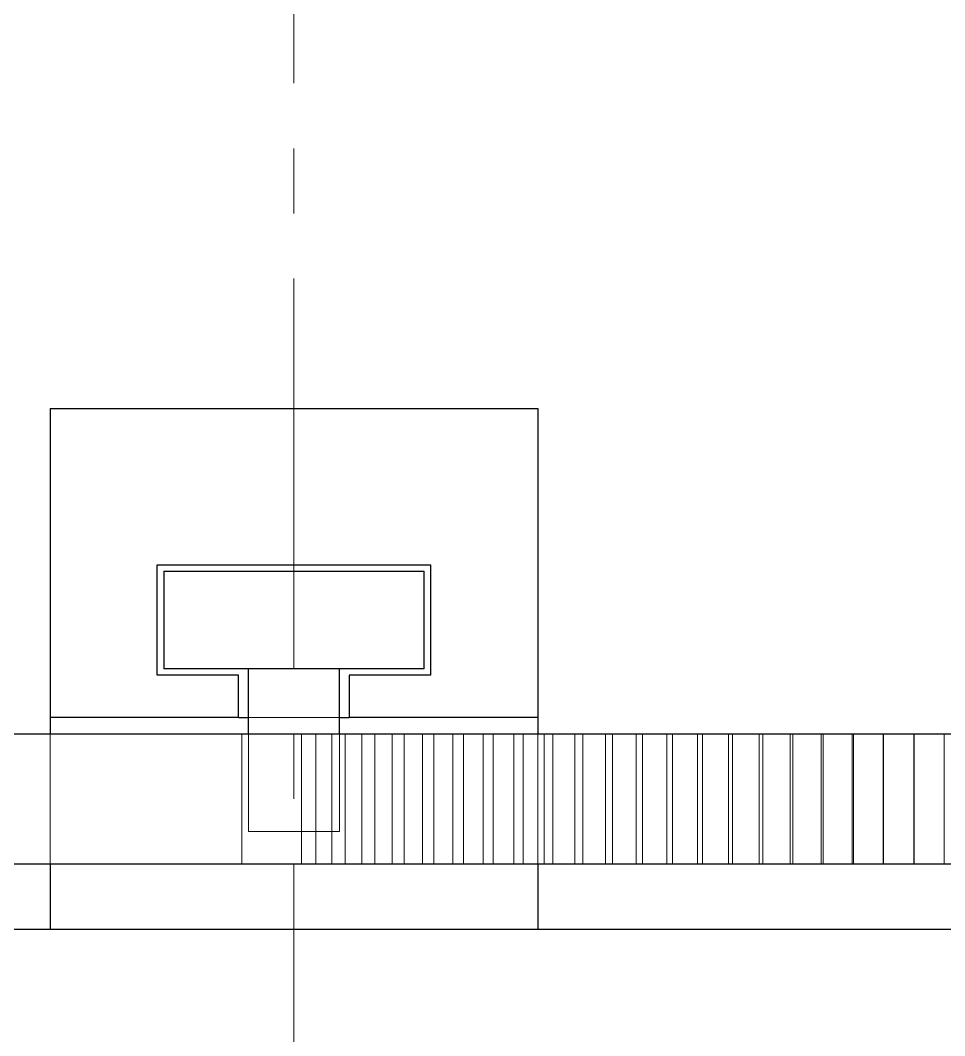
# Model space of a CAD drawing. Header units: millimetres. Extents: x 7 to 631, y -50 to 413.
# Drawn here: x 323.79 to 338.01, y 214.36 to 229.97 of the extents above; entities that cross this region are included whole.
import ezdxf

# ---------------------------------------------------------------- set-up
doc = ezdxf.new("R2010")
doc.units = ezdxf.units.MM
doc.linetypes.add('CENTER_STD', pattern=[9, 6, -1, 1, -1])
doc.linetypes.add('DASHED_STD', pattern=[3, 2, -1])
for name, color, linetype, lineweight in [('CENTER', 7, 'CENTER_STD', 13), ('HIDDEN', 7, 'DASHED_STD', 13), ('VISIBLE', 7, 'Continuous', 30)]:
    doc.layers.add(name, color=color, linetype=linetype, lineweight=lineweight)

msp = doc.modelspace()

# ---------------------------------------------------------------- linework, layer by layer
at = {"layer": 'CENTER'}
msp.add_line((328, -50), (328, 270), dxfattribs=at)
at = {"layer": 'HIDDEN'}
for points in [[(324.25, 224), (324.25, 216)], [(328, 224), (327.732015, 224), (327.464035, 224), (327.19606, 224), (326.9281, 224), (326.660155, 224), (326.39223, 224), (326.124325, 224), (325.85645, 224), (325.58861, 224), (325.3208, 224), (325.05303, 224), (324.785305, 224), (324.517625, 224), (324.25, 224)], [(331.75, 224), (331.482375, 224), (331.214695, 224), (330.94697, 224), (330.6792, 224), (330.41139, 224), (330.14355, 224), (329.875675, 224), (329.60777, 224), (329.339845, 224), (329.0719, 224), (328.80394, 224), (328.535965, 224), (328.267985, 224), (328, 224)], [(331.75, 216), (331.75, 224)], [(325.9, 219.9), (325.9, 221.6)], [(325.9, 221.6), (326.04996, 221.6), (326.19993, 221.6), (326.349905, 221.6), (326.49989, 221.6), (326.64988, 221.6), (326.79988, 221.6), (326.94988, 221.6), (327.09989, 221.6), (327.2499, 221.6), (327.399915, 221.6), (327.549935, 221.6), (327.699955, 221.6), (327.84998, 221.6), (328, 221.6)], [(330, 221.5), (326, 221.5)], [(326, 221.5), (326, 220)], [(328, 221.6), (328.15002, 221.6), (328.300045, 221.6), (328.450065, 221.6), (328.600085, 221.6), (328.7501, 221.6), (328.90011, 221.6), (329.05012, 221.6), (329.20012, 221.6), (329.35012, 221.6), (329.50011, 221.6), (329.650095, 221.6), (329.80007, 221.6), (329.95004, 221.6), (330.1, 221.6)], [(330, 221.5), (330, 220)], [(330.1, 221.6), (330.1, 219.9)], [(327.15, 219.9), (327.0607, 219.9), (326.971405, 219.9), (326.882105, 219.9), (326.79281, 219.9), (326.70352, 219.9), (326.61423, 219.9), (326.52494, 219.9), (326.435655, 219.9), (326.34637, 219.9), (326.25709, 219.9), (326.167815, 219.9), (326.07854, 219.9), (325.98927, 219.9), (325.9, 219.9)], [(326, 220), (330, 220)], [(327.15, 219.25), (327.15, 219.9)], [(328, 220), (327.921625, 220), (327.844235, 220), (327.768805, 220), (327.69628, 220), (327.62758, 220), (327.563555, 220), (327.505025, 220), (327.45272, 220), (327.407295, 220), (327.36932, 220), (327.33928, 220), (327.31755, 220), (327.3044, 220), (327.3, 220)], [(327.3, 220), (327.31755, 220), (327.36932, 220), (327.45272, 220), (327.563555, 220), (327.69628, 220), (327.844235, 220), (328, 220), (328.155765, 220), (328.30372, 220), (328.436445, 220), (328.54728, 220), (328.63068, 220), (328.68245, 220), (328.7, 220)], [(328.7, 220), (328.6956, 220), (328.68245, 220), (328.66072, 220), (328.63068, 220), (328.592705, 220), (328.54728, 220), (328.494975, 220), (328.436445, 220), (328.37242, 220), (328.30372, 220), (328.231195, 220), (328.155765, 220), (328.078375, 220), (328, 220)], [(330.1, 219.9), (330.01073, 219.9), (329.92146, 219.9), (329.832185, 219.9), (329.74291, 219.9), (329.65363, 219.9), (329.564345, 219.9), (329.47506, 219.9), (329.38577, 219.9), (329.29648, 219.9), (329.20719, 219.9), (329.117895, 219.9), (329.028595, 219.9), (328.9393, 219.9), (328.85, 219.9)], [(328.85, 219.9), (328.85, 219.25)], [(324.25, 219.25), (327.15, 219.25)], [(328, 219.25), (327.939285, 219.25), (327.87857, 219.25), (327.817855, 219.25), (327.757135, 219.25), (327.69642, 219.25), (327.635705, 219.25), (327.57499, 219.25), (327.51428, 219.25), (327.453565, 219.25), (327.39285, 219.25), (327.332135, 219.25), (327.271425, 219.25), (327.21071, 219.25), (327.15, 219.25)], [(327.3, 219.25), (328.7, 219.25)], [(328.85, 219.25), (328.78929, 219.25), (328.728575, 219.25), (328.667865, 219.25), (328.60715, 219.25), (328.546435, 219.25), (328.48572, 219.25), (328.42501, 219.25), (328.364295, 219.25), (328.30358, 219.25), (328.242865, 219.25), (328.182145, 219.25), (328.12143, 219.25), (328.060715, 219.25), (328, 219.25)], [(328.85, 219.25), (331.75, 219.25)], [(328, 219), (320.27445, 219), (312.646055, 219), (305.210745, 219), (298.06202, 219), (291.289785, 219), (284.979205, 219), (279.20963, 219), (274.05363, 219), (269.57603, 219), (265.83315, 219), (262.87205, 219), (260.729975, 219), (259.43386, 219), (259, 219)], [(391, 219), (389.42046, 219), (384.76104, 219), (377.255385, 219), (367.27986, 219), (355.334675, 219), (342.01882, 219), (328, 219), (313.98118, 219), (300.665325, 219), (288.72014, 219), (278.744615, 219), (271.23896, 219), (266.57954, 219), (265, 219)], [(265, 219), (265.39613, 219), (266.57954, 219), (268.53535, 219), (271.23896, 219), (274.656375, 219), (278.744615, 219), (283.452275, 219), (288.72014, 219), (294.48198, 219), (300.665325, 219), (307.19242, 219), (313.98118, 219), (320.94624, 219), (328, 219)], [(324.25, 219), (324.25, 217)], [(328.33898, 219), (328.231905, 219), (328.120065, 219), (328.005755, 219), (327.89133, 219), (327.779135, 219), (327.67148, 219), (327.570575, 219), (327.47849, 219), (327.397115, 219), (327.32813, 219), (327.27295, 219), (327.2327, 219), (327.208215, 219), (327.2, 219)], [(327.2, 219), (327.206025, 219), (327.224015, 219), (327.25369, 219), (327.29461, 219), (327.346155, 219), (327.40755, 219), (327.477875, 219), (327.55606, 219), (327.640935, 219), (327.73122, 219), (327.825555, 219), (327.922515, 219), (328.020645, 219), (328.11846, 219)], [(327.2, 217), (327.2, 219)], [(327.3, 217.5), (327.3, 219)], [(397, 219), (396.56614, 219), (395.270025, 219), (393.12795, 219), (390.16685, 219), (386.42397, 219), (381.94637, 219), (376.79037, 219), (371.020795, 219), (364.710215, 219), (357.93798, 219), (350.789255, 219), (343.353945, 219), (335.72555, 219), (328, 219)], [(328, 219), (335.05376, 219), (342.01882, 219), (348.80758, 219), (355.334675, 219), (361.51802, 219), (367.27986, 219), (372.547725, 219), (377.255385, 219), (381.343625, 219), (384.76104, 219), (387.46465, 219), (389.42046, 219), (390.60387, 219), (391, 219)], [(328.11846, 217), (328.11846, 219)], [(328.11846, 219), (328.14949, 219), (328.181075, 219), (328.213155, 219), (328.245675, 219), (328.278575, 219), (328.3118, 219), (328.345285, 219), (328.37897, 219), (328.412795, 219), (328.446705, 219), (328.48063, 219), (328.514515, 219), (328.5483, 219), (328.58192, 219)], [(328.791355, 219), (328.761005, 219), (328.73013, 219), (328.69879, 219), (328.66704, 219), (328.63493, 219), (328.602515, 219), (328.56985, 219), (328.536995, 219), (328.504005, 219), (328.47093, 219), (328.437835, 219), (328.404775, 219), (328.371805, 219), (328.33898, 219)], [(328.33898, 219), (328.33898, 217)], [(328.58192, 217), (328.58192, 219)], [(328.58192, 219), (328.613075, 219), (328.64478, 219), (328.676975, 219), (328.709595, 219), (328.74259, 219), (328.775895, 219), (328.809455, 219), (328.843205, 219), (328.87709, 219), (328.91104, 219), (328.945, 219), (328.97891, 219), (329.0127, 219), (329.04632, 219)], [(328.7, 217.5), (328.7, 219)], [(329.244665, 219), (329.21419, 219), (329.1832, 219), (329.15175, 219), (329.1199, 219), (329.087695, 219), (329.055195, 219), (329.02246, 219), (328.98954, 219), (328.956495, 219), (328.92338, 219), (328.89025, 219), (328.857165, 219), (328.824185, 219), (328.791355, 219)], [(328.791355, 219), (328.791355, 217)], [(329.04632, 217), (329.04632, 219)], [(329.04632, 219), (329.077605, 219), (329.10943, 219), (329.14173, 219), (329.174455, 219), (329.20754, 219), (329.24093, 219), (329.27456, 219), (329.308375, 219), (329.34231, 219), (329.376305, 219), (329.410295, 219), (329.44422, 219), (329.478025, 219), (329.51164, 219)], [(329.698885, 219), (329.668285, 219), (329.63718, 219), (329.605625, 219), (329.573675, 219), (329.54138, 219), (329.5088, 219), (329.475995, 219), (329.44301, 219), (329.409915, 219), (329.376755, 219), (329.343595, 219), (329.31049, 219), (329.277495, 219), (329.244665, 219)], [(329.244665, 219), (329.244665, 217)], [(329.51164, 217), (329.51164, 219)], [(329.51164, 219), (329.54305, 219), (329.57499, 219), (329.607405, 219), (329.640225, 219), (329.673405, 219), (329.706875, 219), (329.740575, 219), (329.77445, 219), (329.808435, 219), (329.84247, 219), (329.87649, 219), (329.910435, 219), (329.944245, 219), (329.97786, 219)], [(330.153995, 219), (330.12327, 219), (330.09205, 219), (330.06039, 219), (330.02834, 219), (329.99596, 219), (329.9633, 219), (329.930425, 219), (329.89738, 219), (329.864235, 219), (329.831035, 219), (329.797845, 219), (329.764715, 219), (329.731715, 219), (329.698885, 219)], [(329.698885, 219), (329.698885, 217)], [(329.97786, 217), (329.97786, 219)], [(329.97786, 219), (330.009395, 219), (330.04145, 219), (330.073965, 219), (330.10689, 219), (330.140155, 219), (330.173705, 219), (330.207475, 219), (330.24141, 219), (330.27544, 219), (330.309515, 219), (330.34356, 219), (330.377525, 219), (330.41134, 219), (330.444945, 219)], [(330.609965, 219), (330.579125, 219), (330.54779, 219), (330.516025, 219), (330.48388, 219), (330.45141, 219), (330.418675, 219), (330.38573, 219), (330.35263, 219), (330.31943, 219), (330.286195, 219), (330.252975, 219), (330.21983, 219), (330.18682, 219), (330.153995, 219)], [(330.153995, 219), (330.153995, 217)], [(330.444945, 217), (330.444945, 219)], [(330.444945, 219), (330.476605, 219), (330.508775, 219), (330.541395, 219), (330.574415, 219), (330.60777, 219), (330.641395, 219), (330.675235, 219), (330.709225, 219), (330.743305, 219), (330.77741, 219), (330.811485, 219), (330.84546, 219), (330.87928, 219), (330.91288, 219)], [(331.06678, 219), (331.035815, 219), (331.004375, 219), (330.972505, 219), (330.940265, 219), (330.90771, 219), (330.8749, 219), (330.841885, 219), (330.80873, 219), (330.775485, 219), (330.74221, 219), (330.708965, 219), (330.675805, 219), (330.642785, 219), (330.609965, 219)], [(330.609965, 219), (330.609965, 217)], [(330.91288, 217), (330.91288, 219)], [(330.91288, 219), (330.94466, 219), (330.97694, 219), (331.00967, 219), (331.042785, 219), (331.07622, 219), (331.109925, 219), (331.14383, 219), (331.177875, 219), (331.212, 219), (331.24614, 219), (331.28024, 219), (331.31423, 219), (331.34805, 219), (331.381635, 219)], [(331.52441, 219), (331.49333, 219), (331.461775, 219), (331.429805, 219), (331.397475, 219), (331.364835, 219), (331.33195, 219), (331.29887, 219), (331.26566, 219), (331.23237, 219), (331.19906, 219), (331.16579, 219), (331.132615, 219), (331.09959, 219), (331.06678, 219)], [(331.06678, 219), (331.06678, 217)], [(331.381635, 217), (331.381635, 219)], [(331.381635, 219), (331.413535, 219), (331.44593, 219), (331.47876, 219), (331.51197, 219), (331.54549, 219), (331.579265, 219), (331.613235, 219), (331.647335, 219), (331.681505, 219), (331.71568, 219), (331.749795, 219), (331.783795, 219), (331.817615, 219), (331.85119, 219)], [(331.982835, 219), (331.95164, 219), (331.919975, 219), (331.887905, 219), (331.85548, 219), (331.82276, 219), (331.789805, 219), (331.75666, 219), (331.723395, 219), (331.69006, 219), (331.65672, 219), (331.623425, 219), (331.590235, 219), (331.557215, 219), (331.52441, 219)], [(331.52441, 219), (331.52441, 217)], [(331.75, 219), (331.75, 217)], [(331.85119, 217), (331.85119, 219)], [(331.85119, 219), (331.88321, 219), (331.915715, 219), (331.948645, 219), (331.981945, 219), (332.01555, 219), (332.0494, 219), (332.08343, 219), (332.117585, 219), (332.151795, 219), (332.186, 219), (332.220135, 219), (332.254145, 219), (332.28796, 219), (332.321525, 219)], [(332.44203, 219), (332.410715, 219), (332.37895, 219), (332.34678, 219), (332.314265, 219), (332.281465, 219), (332.248435, 219), (332.21523, 219), (332.18191, 219), (332.148535, 219), (332.11516, 219), (332.081845, 219), (332.04865, 219), (332.015625, 219), (331.982835, 219)], [(331.982835, 219), (331.982835, 217)], [(332.321525, 217), (332.321525, 219)], [(332.321525, 219), (332.35366, 219), (332.38627, 219), (332.419305, 219), (332.45269, 219), (332.486375, 219), (332.520295, 219), (332.55439, 219), (332.58859, 219), (332.62284, 219), (332.657075, 219), (332.69123, 219), (332.725245, 219), (332.759055, 219), (332.792605, 219)], [(332.90197, 219), (332.870545, 219), (332.83867, 219), (332.806405, 219), (332.7738, 219), (332.74092, 219), (332.70782, 219), (332.67456, 219), (332.64119, 219), (332.607775, 219), (332.57437, 219), (332.541035, 219), (332.50783, 219), (332.47481, 219), (332.44203, 219)], [(332.44203, 219), (332.44203, 217)], [(332.792605, 217), (332.792605, 219)], [(332.792605, 219), (332.824855, 219), (332.857575, 219), (332.890705, 219), (332.92418, 219), (332.957945, 219), (332.991935, 219), (333.026085, 219), (333.06034, 219), (333.094625, 219), (333.128885, 219), (333.163055, 219), (333.197075, 219), (333.23088, 219), (333.26441, 219)], [(333.362635, 219), (333.331095, 219), (333.299115, 219), (333.266755, 219), (333.234065, 219), (333.20111, 219), (333.16794, 219), (333.134615, 219), (333.1012, 219), (333.067745, 219), (333.034315, 219), (333.000965, 219), (332.96775, 219), (332.934735, 219), (332.90197, 219)], [(332.90197, 219), (332.90197, 217)], [(333.26441, 217), (333.26441, 219)], [(333.26441, 219), (333.296775, 219), (333.3296, 219), (333.362825, 219), (333.39639, 219), (333.430235, 219), (333.46429, 219), (333.4985, 219), (333.532795, 219), (333.56712, 219), (333.601405, 219), (333.63559, 219), (333.66961, 219), (333.703405, 219), (333.736915, 219)], [(333.823995, 219), (333.792345, 219), (333.76026, 219), (333.727805, 219), (333.69503, 219), (333.662, 219), (333.628765, 219), (333.595385, 219), (333.56192, 219), (333.52843, 219), (333.494975, 219), (333.461605, 219), (333.42839, 219), (333.39538, 219), (333.362635, 219)], [(333.362635, 219), (333.362635, 217)], [(333.736915, 217), (333.736915, 219)], [(333.736915, 219), (333.769395, 219), (333.802325, 219), (333.835645, 219), (333.869295, 219), (333.903215, 219), (333.937335, 219), (333.9716, 219), (334.00594, 219), (334.0403, 219), (334.074605, 219), (334.108805, 219), (334.142825, 219), (334.17661, 219), (334.210095, 219)], [(334.28603, 219), (334.25427, 219), (334.222085, 219), (334.189535, 219), (334.15668, 219), (334.12357, 219), (334.090275, 219), (334.05684, 219), (334.02333, 219), (333.989805, 219), (333.956325, 219), (333.922945, 219), (333.889725, 219), (333.85672, 219), (333.823995, 219)], [(333.823995, 219), (333.823995, 217)], [(334.210095, 217), (334.210095, 219)], [(334.210095, 219), (334.24269, 219), (334.27572, 219), (334.309135, 219), (334.34287, 219), (334.37686, 219), (334.41105, 219), (334.445365, 219), (334.47975, 219), (334.51414, 219), (334.54847, 219), (334.582675, 219), (334.6167, 219), (334.65047, 219), (334.68393, 219)], [(334.748715, 219), (334.716845, 219), (334.68456, 219), (334.65192, 219), (334.618985, 219), (334.585805, 219), (334.55244, 219), (334.518955, 219), (334.4854, 219), (334.451845, 219), (334.41834, 219), (334.38495, 219), (334.351725, 219), (334.318735, 219), (334.28603, 219)], [(334.28603, 219), (334.28603, 217)], [(334.68393, 217), (334.68393, 219)], [(334.68393, 219), (334.71663, 219), (334.749765, 219), (334.783275, 219), (334.81709, 219), (334.851155, 219), (334.8854, 219), (334.91977, 219), (334.9542, 219), (334.988615, 219), (335.022965, 219), (335.05718, 219), (335.0912, 219), (335.124955, 219), (335.15839, 219)], [(335.212025, 219), (335.18005, 219), (335.147665, 219), (335.114935, 219), (335.08192, 219), (335.048665, 219), (335.015245, 219), (334.981705, 219), (334.94811, 219), (334.914525, 219), (334.881, 219), (334.847595, 219), (334.814375, 219), (334.781395, 219), (334.748715, 219)], [(334.748715, 219), (334.748715, 217)], [(335.15839, 217), (335.15839, 219)], [(335.15839, 219), (335.1912, 219), (335.224435, 219), (335.25803, 219), (335.29193, 219), (335.326065, 219), (335.360375, 219), (335.39479, 219), (335.42926, 219), (335.463705, 219), (335.49807, 219), (335.532295, 219), (335.566305, 219), (335.600045, 219), (335.63345, 219)], [(335.67594, 219), (335.643855, 219), (335.611375, 219), (335.57856, 219), (335.54546, 219), (335.51214, 219), (335.478655, 219), (335.44507, 219), (335.411435, 219), (335.37782, 219), (335.344275, 219), (335.310865, 219), (335.27765, 219), (335.24468, 219), (335.212025, 219)], [(335.212025, 219), (335.212025, 217)], [(335.63345, 217), (335.63345, 219)], [(335.63345, 219), (335.66637, 219), (335.699705, 219), (335.73339, 219), (335.767365, 219), (335.80157, 219), (335.835935, 219), (335.870405, 219), (335.904905, 219), (335.93938, 219), (335.973765, 219), (336.00799, 219), (336.041995, 219), (336.075715, 219), (336.10909, 219)], [(336.140425, 219), (336.10824, 219), (336.075665, 219), (336.04276, 219), (336.009585, 219), (335.976195, 219), (335.942655, 219), (335.90902, 219), (335.87535, 219), (335.841705, 219), (335.808145, 219), (335.77473, 219), (335.741515, 219), (335.708565, 219), (335.67594, 219)], [(335.67594, 219), (335.67594, 217)], [(336.10909, 217), (336.10909, 219)], [(336.10909, 219), (336.142115, 219), (336.175545, 219), (336.209315, 219), (336.24337, 219), (336.27764, 219), (336.312065, 219), (336.34658, 219), (336.38112, 219), (336.41562, 219), (336.450015, 219), (336.48424, 219), (336.518235, 219), (336.551935, 219), (336.58528, 219)], [(336.605465, 219), (336.573175, 219), (336.54051, 219), (336.50752, 219), (336.47427, 219), (336.440815, 219), (336.407215, 219), (336.373535, 219), (336.33983, 219), (336.30616, 219), (336.272585, 219), (336.239165, 219), (336.20596, 219), (336.173025, 219), (336.140425, 219)], [(336.140425, 219), (336.140425, 217)], [(336.58528, 217), (336.58528, 219)], [(336.58528, 219), (336.61841, 219), (336.65193, 219), (336.68579, 219), (336.71992, 219), (336.75426, 219), (336.788735, 219), (336.823295, 219), (336.85787, 219), (336.89239, 219), (336.926795, 219), (336.961025, 219), (336.99501, 219), (337.028685, 219), (337.061995, 219)], [(337.071035, 219), (337.038645, 219), (337.005885, 219), (336.97281, 219), (336.939485, 219), (336.905965, 219), (336.872315, 219), (336.83859, 219), (336.80485, 219), (336.771155, 219), (336.737565, 219), (336.704145, 219), (336.67095, 219), (336.638035, 219), (336.605465, 219)], [(336.605465, 219), (336.605465, 217)], [(337.061995, 217), (337.061995, 219)], [(337.061995, 219), (337.095225, 219), (337.128845, 219), (337.162785, 219), (337.19699, 219), (337.23139, 219), (337.265925, 219), (337.300525, 219), (337.33513, 219), (337.369675, 219), (337.40409, 219), (337.438315, 219), (337.472285, 219), (337.50594, 219), (337.53921, 219)], [(337.53711, 219), (337.504615, 219), (337.471765, 219), (337.43861, 219), (337.40521, 219), (337.37163, 219), (337.337925, 219), (337.304155, 219), (337.270385, 219), (337.23667, 219), (337.20307, 219), (337.16965, 219), (337.13646, 219), (337.10357, 219), (337.071035, 219)], [(337.071035, 219), (337.071035, 217)], [(338.00366, 219), (337.97107, 219), (337.938125, 219), (337.90489, 219), (337.87142, 219), (337.83778, 219), (337.804025, 219), (337.770215, 219), (337.73641, 219), (337.702675, 219), (337.66907, 219), (337.63565, 219), (337.602475, 219), (337.56961, 219), (337.53711, 219)], [(337.53711, 219), (337.53711, 217)], [(337.53921, 217), (337.53921, 219)], [(337.53921, 219), (337.572545, 219), (337.606255, 219), (337.64028, 219), (337.674555, 219), (337.70902, 219), (337.743605, 219), (337.778245, 219), (337.81288, 219), (337.847445, 219), (337.881865, 219), (337.91609, 219), (337.950045, 219), (337.98367, 219), (338.016905, 219)], [(338.47066, 219), (338.437975, 219), (338.404945, 219), (338.37163, 219), (338.338095, 219), (338.30439, 219), (338.270585, 219), (338.236735, 219), (338.202905, 219), (338.16915, 219), (338.135535, 219), (338.10212, 219), (338.06896, 219), (338.03612, 219), (338.00366, 219)], [(338.00366, 219), (338.00366, 217)], [(328.7, 217.5), (328.68245, 217.5), (328.63068, 217.5), (328.54728, 217.5), (328.436445, 217.5), (328.30372, 217.5), (328.155765, 217.5), (328, 217.5), (327.844235, 217.5), (327.69628, 217.5), (327.563555, 217.5), (327.45272, 217.5), (327.36932, 217.5), (327.31755, 217.5), (327.3, 217.5)], [(327.3, 217.5), (327.3044, 217.5), (327.31755, 217.5), (327.33928, 217.5), (327.36932, 217.5), (327.407295, 217.5), (327.45272, 217.5), (327.505025, 217.5), (327.563555, 217.5), (327.62758, 217.5), (327.69628, 217.5), (327.768805, 217.5), (327.844235, 217.5), (327.921625, 217.5), (328, 217.5)], [(328, 217.5), (328.078375, 217.5), (328.155765, 217.5), (328.231195, 217.5), (328.30372, 217.5), (328.37242, 217.5), (328.436445, 217.5), (328.494975, 217.5), (328.54728, 217.5), (328.592705, 217.5), (328.63068, 217.5), (328.66072, 217.5), (328.68245, 217.5), (328.6956, 217.5), (328.7, 217.5)], [(259, 217), (259.43386, 217), (260.729975, 217), (262.87205, 217), (265.83315, 217), (269.57603, 217), (274.05363, 217), (279.20963, 217), (284.979205, 217), (291.289785, 217), (298.06202, 217), (305.210745, 217), (312.646055, 217), (320.27445, 217), (328, 217)], [(328, 217), (320.94624, 217), (313.98118, 217), (307.19242, 217), (300.665325, 217), (294.48198, 217), (288.72014, 217), (283.452275, 217), (278.744615, 217), (274.656375, 217), (271.23896, 217), (268.53535, 217), (266.57954, 217), (265.39613, 217), (265, 217)], [(265, 217), (266.57954, 217), (271.23896, 217), (278.744615, 217), (288.72014, 217), (300.665325, 217), (313.98118, 217), (328, 217), (342.01882, 217), (355.334675, 217), (367.27986, 217), (377.255385, 217), (384.76104, 217), (389.42046, 217), (391, 217)], [(328.11846, 217), (328.020645, 217), (327.922515, 217), (327.825555, 217), (327.73122, 217), (327.640935, 217), (327.55606, 217), (327.477875, 217), (327.40755, 217), (327.346155, 217), (327.29461, 217), (327.25369, 217), (327.224015, 217), (327.206025, 217), (327.2, 217)], [(327.2, 217), (327.208215, 217), (327.2327, 217), (327.27295, 217), (327.32813, 217), (327.397115, 217), (327.47849, 217), (327.570575, 217), (327.67148, 217), (327.779135, 217), (327.89133, 217), (328.005755, 217), (328.120065, 217), (328.231905, 217), (328.33898, 217)], [(328, 217), (335.72555, 217), (343.353945, 217), (350.789255, 217), (357.93798, 217), (364.710215, 217), (371.020795, 217), (376.79037, 217), (381.94637, 217), (386.42397, 217), (390.16685, 217), (393.12795, 217), (395.270025, 217), (396.56614, 217), (397, 217)], [(391, 217), (390.60387, 217), (389.42046, 217), (387.46465, 217), (384.76104, 217), (381.343625, 217), (377.255385, 217), (372.547725, 217), (367.27986, 217), (361.51802, 217), (355.334675, 217), (348.80758, 217), (342.01882, 217), (335.05376, 217), (328, 217)], [(328.58192, 217), (328.5483, 217), (328.514515, 217), (328.48063, 217), (328.446705, 217), (328.412795, 217), (328.37897, 217), (328.345285, 217), (328.3118, 217), (328.278575, 217), (328.245675, 217), (328.213155, 217), (328.181075, 217), (328.14949, 217), (328.11846, 217)], [(328.33898, 217), (328.371805, 217), (328.404775, 217), (328.437835, 217), (328.47093, 217), (328.504005, 217), (328.536995, 217), (328.56985, 217), (328.602515, 217), (328.63493, 217), (328.66704, 217), (328.69879, 217), (328.73013, 217), (328.761005, 217), (328.791355, 217)], [(329.04632, 217), (329.0127, 217), (328.97891, 217), (328.945, 217), (328.91104, 217), (328.87709, 217), (328.843205, 217), (328.809455, 217), (328.775895, 217), (328.74259, 217), (328.709595, 217), (328.676975, 217), (328.64478, 217), (328.613075, 217), (328.58192, 217)], [(328.791355, 217), (328.824185, 217), (328.857165, 217), (328.89025, 217), (328.92338, 217), (328.956495, 217), (328.98954, 217), (329.02246, 217), (329.055195, 217), (329.087695, 217), (329.1199, 217), (329.15175, 217), (329.1832, 217), (329.21419, 217), (329.244665, 217)], [(329.51164, 217), (329.478025, 217), (329.44422, 217), (329.410295, 217), (329.376305, 217), (329.34231, 217), (329.308375, 217), (329.27456, 217), (329.24093, 217), (329.20754, 217), (329.174455, 217), (329.14173, 217), (329.10943, 217), (329.077605, 217), (329.04632, 217)], [(329.244665, 217), (329.277495, 217), (329.31049, 217), (329.343595, 217), (329.376755, 217), (329.409915, 217), (329.44301, 217), (329.475995, 217), (329.5088, 217), (329.54138, 217), (329.573675, 217), (329.605625, 217), (329.63718, 217), (329.668285, 217), (329.698885, 217)], [(329.97786, 217), (329.944245, 217), (329.910435, 217), (329.87649, 217), (329.84247, 217), (329.808435, 217), (329.77445, 217), (329.740575, 217), (329.706875, 217), (329.673405, 217), (329.640225, 217), (329.607405, 217), (329.57499, 217), (329.54305, 217), (329.51164, 217)], [(329.698885, 217), (329.731715, 217), (329.764715, 217), (329.797845, 217), (329.831035, 217), (329.864235, 217), (329.89738, 217), (329.930425, 217), (329.9633, 217), (329.99596, 217), (330.02834, 217), (330.06039, 217), (330.09205, 217), (330.12327, 217), (330.153995, 217)], [(330.444945, 217), (330.41134, 217), (330.377525, 217), (330.34356, 217), (330.309515, 217), (330.27544, 217), (330.24141, 217), (330.207475, 217), (330.173705, 217), (330.140155, 217), (330.10689, 217), (330.073965, 217), (330.04145, 217), (330.009395, 217), (329.97786, 217)], [(330.153995, 217), (330.18682, 217), (330.21983, 217), (330.252975, 217), (330.286195, 217), (330.31943, 217), (330.35263, 217), (330.38573, 217), (330.418675, 217), (330.45141, 217), (330.48388, 217), (330.516025, 217), (330.54779, 217), (330.579125, 217), (330.609965, 217)], [(330.91288, 217), (330.87928, 217), (330.84546, 217), (330.811485, 217), (330.77741, 217), (330.743305, 217), (330.709225, 217), (330.675235, 217), (330.641395, 217), (330.60777, 217), (330.574415, 217), (330.541395, 217), (330.508775, 217), (330.476605, 217), (330.444945, 217)], [(330.609965, 217), (330.642785, 217), (330.675805, 217), (330.708965, 217), (330.74221, 217), (330.775485, 217), (330.80873, 217), (330.841885, 217), (330.8749, 217), (330.90771, 217), (330.940265, 217), (330.972505, 217), (331.004375, 217), (331.035815, 217), (331.06678, 217)], [(331.381635, 217), (331.34805, 217), (331.31423, 217), (331.28024, 217), (331.24614, 217), (331.212, 217), (331.177875, 217), (331.14383, 217), (331.109925, 217), (331.07622, 217), (331.042785, 217), (331.00967, 217), (330.97694, 217), (330.94466, 217), (330.91288, 217)], [(331.06678, 217), (331.09959, 217), (331.132615, 217), (331.16579, 217), (331.19906, 217), (331.23237, 217), (331.26566, 217), (331.29887, 217), (331.33195, 217), (331.364835, 217), (331.397475, 217), (331.429805, 217), (331.461775, 217), (331.49333, 217), (331.52441, 217)], [(331.85119, 217), (331.817615, 217), (331.783795, 217), (331.749795, 217), (331.71568, 217), (331.681505, 217), (331.647335, 217), (331.613235, 217), (331.579265, 217), (331.54549, 217), (331.51197, 217), (331.47876, 217), (331.44593, 217), (331.413535, 217), (331.381635, 217)], [(331.52441, 217), (331.557215, 217), (331.590235, 217), (331.623425, 217), (331.65672, 217), (331.69006, 217), (331.723395, 217), (331.75666, 217), (331.789805, 217), (331.82276, 217), (331.85548, 217), (331.887905, 217), (331.919975, 217), (331.95164, 217), (331.982835, 217)], [(332.321525, 217), (332.28796, 217), (332.254145, 217), (332.220135, 217), (332.186, 217), (332.151795, 217), (332.117585, 217), (332.08343, 217), (332.0494, 217), (332.01555, 217), (331.981945, 217), (331.948645, 217), (331.915715, 217), (331.88321, 217), (331.85119, 217)], [(331.982835, 217), (332.015625, 217), (332.04865, 217), (332.081845, 217), (332.11516, 217), (332.148535, 217), (332.18191, 217), (332.21523, 217), (332.248435, 217), (332.281465, 217), (332.314265, 217), (332.34678, 217), (332.37895, 217), (332.410715, 217), (332.44203, 217)], [(332.792605, 217), (332.759055, 217), (332.725245, 217), (332.69123, 217), (332.657075, 217), (332.62284, 217), (332.58859, 217), (332.55439, 217), (332.520295, 217), (332.486375, 217), (332.45269, 217), (332.419305, 217), (332.38627, 217), (332.35366, 217), (332.321525, 217)], [(332.44203, 217), (332.47481, 217), (332.50783, 217), (332.541035, 217), (332.57437, 217), (332.607775, 217), (332.64119, 217), (332.67456, 217), (332.70782, 217), (332.74092, 217), (332.7738, 217), (332.806405, 217), (332.83867, 217), (332.870545, 217), (332.90197, 217)], [(333.26441, 217), (333.23088, 217), (333.197075, 217), (333.163055, 217), (333.128885, 217), (333.094625, 217), (333.06034, 217), (333.026085, 217), (332.991935, 217), (332.957945, 217), (332.92418, 217), (332.890705, 217), (332.857575, 217), (332.824855, 217), (332.792605, 217)], [(332.90197, 217), (332.934735, 217), (332.96775, 217), (333.000965, 217), (333.034315, 217), (333.067745, 217), (333.1012, 217), (333.134615, 217), (333.16794, 217), (333.20111, 217), (333.234065, 217), (333.266755, 217), (333.299115, 217), (333.331095, 217), (333.362635, 217)], [(333.736915, 217), (333.703405, 217), (333.66961, 217), (333.63559, 217), (333.601405, 217), (333.56712, 217), (333.532795, 217), (333.4985, 217), (333.46429, 217), (333.430235, 217), (333.39639, 217), (333.362825, 217), (333.3296, 217), (333.296775, 217), (333.26441, 217)], [(333.362635, 217), (333.39538, 217), (333.42839, 217), (333.461605, 217), (333.494975, 217), (333.52843, 217), (333.56192, 217), (333.595385, 217), (333.628765, 217), (333.662, 217), (333.69503, 217), (333.727805, 217), (333.76026, 217), (333.792345, 217), (333.823995, 217)], [(334.210095, 217), (334.17661, 217), (334.142825, 217), (334.108805, 217), (334.074605, 217), (334.0403, 217), (334.00594, 217), (333.9716, 217), (333.937335, 217), (333.903215, 217), (333.869295, 217), (333.835645, 217), (333.802325, 217), (333.769395, 217), (333.736915, 217)], [(333.823995, 217), (333.85672, 217), (333.889725, 217), (333.922945, 217), (333.956325, 217), (333.989805, 217), (334.02333, 217), (334.05684, 217), (334.090275, 217), (334.12357, 217), (334.15668, 217), (334.189535, 217), (334.222085, 217), (334.25427, 217), (334.28603, 217)], [(334.68393, 217), (334.65047, 217), (334.6167, 217), (334.582675, 217), (334.54847, 217), (334.51414, 217), (334.47975, 217), (334.445365, 217), (334.41105, 217), (334.37686, 217), (334.34287, 217), (334.309135, 217), (334.27572, 217), (334.24269, 217), (334.210095, 217)], [(334.28603, 217), (334.318735, 217), (334.351725, 217), (334.38495, 217), (334.41834, 217), (334.451845, 217), (334.4854, 217), (334.518955, 217), (334.55244, 217), (334.585805, 217), (334.618985, 217), (334.65192, 217), (334.68456, 217), (334.716845, 217), (334.748715, 217)], [(335.15839, 217), (335.124955, 217), (335.0912, 217), (335.05718, 217), (335.022965, 217), (334.988615, 217), (334.9542, 217), (334.91977, 217), (334.8854, 217), (334.851155, 217), (334.81709, 217), (334.783275, 217), (334.749765, 217), (334.71663, 217), (334.68393, 217)], [(334.748715, 217), (334.781395, 217), (334.814375, 217), (334.847595, 217), (334.881, 217), (334.914525, 217), (334.94811, 217), (334.981705, 217), (335.015245, 217), (335.048665, 217), (335.08192, 217), (335.114935, 217), (335.147665, 217), (335.18005, 217), (335.212025, 217)], [(335.63345, 217), (335.600045, 217), (335.566305, 217), (335.532295, 217), (335.49807, 217), (335.463705, 217), (335.42926, 217), (335.39479, 217), (335.360375, 217), (335.326065, 217), (335.29193, 217), (335.25803, 217), (335.224435, 217), (335.1912, 217), (335.15839, 217)], [(335.212025, 217), (335.24468, 217), (335.27765, 217), (335.310865, 217), (335.344275, 217), (335.37782, 217), (335.411435, 217), (335.44507, 217), (335.478655, 217), (335.51214, 217), (335.54546, 217), (335.57856, 217), (335.611375, 217), (335.643855, 217), (335.67594, 217)], [(336.10909, 217), (336.075715, 217), (336.041995, 217), (336.00799, 217), (335.973765, 217), (335.93938, 217), (335.904905, 217), (335.870405, 217), (335.835935, 217), (335.80157, 217), (335.767365, 217), (335.73339, 217), (335.699705, 217), (335.66637, 217), (335.63345, 217)], [(335.67594, 217), (335.708565, 217), (335.741515, 217), (335.77473, 217), (335.808145, 217), (335.841705, 217), (335.87535, 217), (335.90902, 217), (335.942655, 217), (335.976195, 217), (336.009585, 217), (336.04276, 217), (336.075665, 217), (336.10824, 217), (336.140425, 217)], [(336.58528, 217), (336.551935, 217), (336.518235, 217), (336.48424, 217), (336.450015, 217), (336.41562, 217), (336.38112, 217), (336.34658, 217), (336.312065, 217), (336.27764, 217), (336.24337, 217), (336.209315, 217), (336.175545, 217), (336.142115, 217), (336.10909, 217)], [(336.140425, 217), (336.173025, 217), (336.20596, 217), (336.239165, 217), (336.272585, 217), (336.30616, 217), (336.33983, 217), (336.373535, 217), (336.407215, 217), (336.440815, 217), (336.47427, 217), (336.50752, 217), (336.54051, 217), (336.573175, 217), (336.605465, 217)], [(337.061995, 217), (337.028685, 217), (336.99501, 217), (336.961025, 217), (336.926795, 217), (336.89239, 217), (336.85787, 217), (336.823295, 217), (336.788735, 217), (336.75426, 217), (336.71992, 217), (336.68579, 217), (336.65193, 217), (336.61841, 217), (336.58528, 217)], [(336.605465, 217), (336.638035, 217), (336.67095, 217), (336.704145, 217), (336.737565, 217), (336.771155, 217), (336.80485, 217), (336.83859, 217), (336.872315, 217), (336.905965, 217), (336.939485, 217), (336.97281, 217), (337.005885, 217), (337.038645, 217), (337.071035, 217)], [(337.53921, 217), (337.50594, 217), (337.472285, 217), (337.438315, 217), (337.40409, 217), (337.369675, 217), (337.33513, 217), (337.300525, 217), (337.265925, 217), (337.23139, 217), (337.19699, 217), (337.162785, 217), (337.128845, 217), (337.095225, 217), (337.061995, 217)], [(337.071035, 217), (337.10357, 217), (337.13646, 217), (337.16965, 217), (337.20307, 217), (337.23667, 217), (337.270385, 217), (337.304155, 217), (337.337925, 217), (337.37163, 217), (337.40521, 217), (337.43861, 217), (337.471765, 217), (337.504615, 217), (337.53711, 217)], [(337.53711, 217), (337.56961, 217), (337.602475, 217), (337.63565, 217), (337.66907, 217), (337.702675, 217), (337.73641, 217), (337.770215, 217), (337.804025, 217), (337.83778, 217), (337.87142, 217), (337.90489, 217), (337.938125, 217), (337.97107, 217), (338.00366, 217)], [(338.016905, 217), (337.98367, 217), (337.950045, 217), (337.91609, 217), (337.881865, 217), (337.847445, 217), (337.81288, 217), (337.778245, 217), (337.743605, 217), (337.70902, 217), (337.674555, 217), (337.64028, 217), (337.606255, 217), (337.572545, 217), (337.53921, 217)], [(338.00366, 217), (338.03612, 217), (338.06896, 217), (338.10212, 217), (338.135535, 217), (338.16915, 217), (338.202905, 217), (338.236735, 217), (338.270585, 217), (338.30439, 217), (338.338095, 217), (338.37163, 217), (338.404945, 217), (338.437975, 217), (338.47066, 217)], [(324.25, 216), (316.711715, 216), (309.305875, 216), (302.11937, 216), (295.236515, 216), (288.738075, 216), (282.70029, 216), (277.193995, 216), (272.283805, 216), (268.027325, 216), (264.474495, 216), (261.667, 216), (259.637785, 216), (258.41065, 216), (258, 216)], [(391, 216), (389.42046, 216), (384.76104, 216), (377.255385, 216), (367.27986, 216), (355.334675, 216), (342.01882, 216), (328, 216), (313.98118, 216), (300.665325, 216), (288.72014, 216), (278.744615, 216), (271.23896, 216), (266.57954, 216), (265, 216)], [(265, 216), (265.39613, 216), (266.57954, 216), (268.53535, 216), (271.23896, 216), (274.656375, 216), (278.744615, 216), (283.452275, 216), (288.72014, 216), (294.48198, 216), (300.665325, 216), (307.19242, 216), (313.98118, 216), (320.94624, 216), (328, 216)], [(331.75, 216), (324.25, 216)], [(328, 216), (335.05376, 216), (342.01882, 216), (348.80758, 216), (355.334675, 216), (361.51802, 216), (367.27986, 216), (372.547725, 216), (377.255385, 216), (381.343625, 216), (384.76104, 216), (387.46465, 216), (389.42046, 216), (390.60387, 216), (391, 216)], [(398, 216), (397.58935, 216), (396.362215, 216), (394.333, 216), (391.525505, 216), (387.972675, 216), (383.716195, 216), (378.806005, 216), (373.29971, 216), (367.261925, 216), (360.763485, 216), (353.88063, 216), (346.694125, 216), (339.288285, 216), (331.75, 216)]]:
    msp.add_lwpolyline(points, dxfattribs=at)
at = {"layer": 'VISIBLE'}
for points in [[(324.25, 224), (324.25, 219.25)], [(324.25, 224), (331.75, 224)], [(331.75, 224), (331.75, 219.25)], [(325.9, 219.9), (325.9, 221.6)], [(325.9, 221.6), (330.1, 221.6)], [(326, 221.5), (330, 221.5)], [(326, 221.5), (326, 220)], [(330, 221.5), (330, 220)], [(330.1, 221.6), (330.1, 219.9)], [(327.15, 219.9), (325.9, 219.9)], [(330, 220), (326, 220)], [(327.15, 219.25), (327.15, 219.9)], [(327.3, 219), (327.3, 220)], [(328.7, 219), (328.7, 220)], [(330.1, 219.9), (328.85, 219.9)], [(328.85, 219.9), (328.85, 219.25)], [(324.25, 219.25), (324.25, 219)], [(327.15, 219.25), (324.25, 219.25)], [(327.15, 219.25), (327.3, 219.25)], [(328.7, 219.25), (328.85, 219.25)], [(331.75, 219.25), (328.85, 219.25)], [(331.75, 219.25), (331.75, 219)], [(269.686235, 219), (275.57522, 219), (282.546835, 219), (290.45711, 219), (299.14269, 219), (308.424205, 219), (318.109985, 219), (328, 219), (337.890015, 219), (347.575795, 219), (356.85731, 219), (365.54289, 219), (373.453165, 219), (380.42478, 219), (386.313765, 219)], [(386.313765, 217), (380.42478, 217), (373.453165, 217), (365.54289, 217), (356.85731, 217), (347.575795, 217), (337.890015, 217), (328, 217), (318.109985, 217), (308.424205, 217), (299.14269, 217), (290.45711, 217), (282.546835, 217), (275.57522, 217), (269.686235, 217)], [(324.25, 217), (324.25, 216)], [(331.75, 217), (331.75, 216)], [(269.340275, 216), (275.333865, 216), (282.386785, 216), (290.35717, 216), (299.0847, 216), (308.393835, 216), (318.097325, 216), (328, 216), (337.902675, 216), (347.606165, 216), (356.9153, 216), (365.64283, 216), (373.613215, 216), (380.666135, 216), (386.659725, 216)]]:
    msp.add_lwpolyline(points, dxfattribs=at)

doc.saveas('drawing.dxf')
